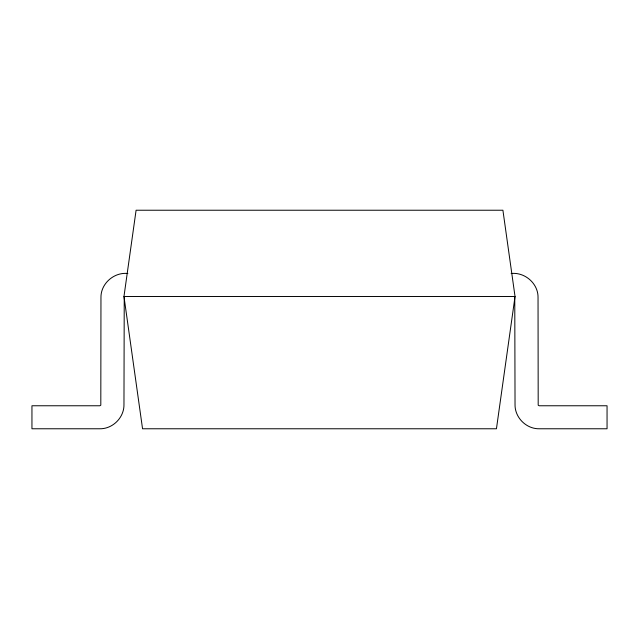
<?xml version="1.0" encoding="UTF-8"?>
<svg xmlns="http://www.w3.org/2000/svg" width="639" height="639" viewBox="0 0 639 639"><rect width="100%" height="100%" fill="white"/><g stroke="black" fill="none" stroke-linecap="round" stroke-linejoin="round"><path stroke-width="0.96" d="M123.966 296.496L136.091 210.231L502.909 210.231L515.034 296.496L496.447 428.769L142.553 428.769L123.966 296.496L515.034 296.496M124.238 296.903L123.966 404.615C124.19 417.531 112.728 428.993 99.812 428.769L31.95 428.769L31.95 405.765L99.812 405.765L100.81 405.19L100.962 297.646C100.65 283.62 114.038 271.974 127.848 273.492M511.152 273.492C524.962 271.974 538.35 283.62 538.038 297.646L538.19 405.19L539.188 405.765L607.05 405.765L607.05 428.769L539.188 428.769C526.272 428.993 514.81 417.531 515.034 404.615L514.762 296.903"/></g></svg>
